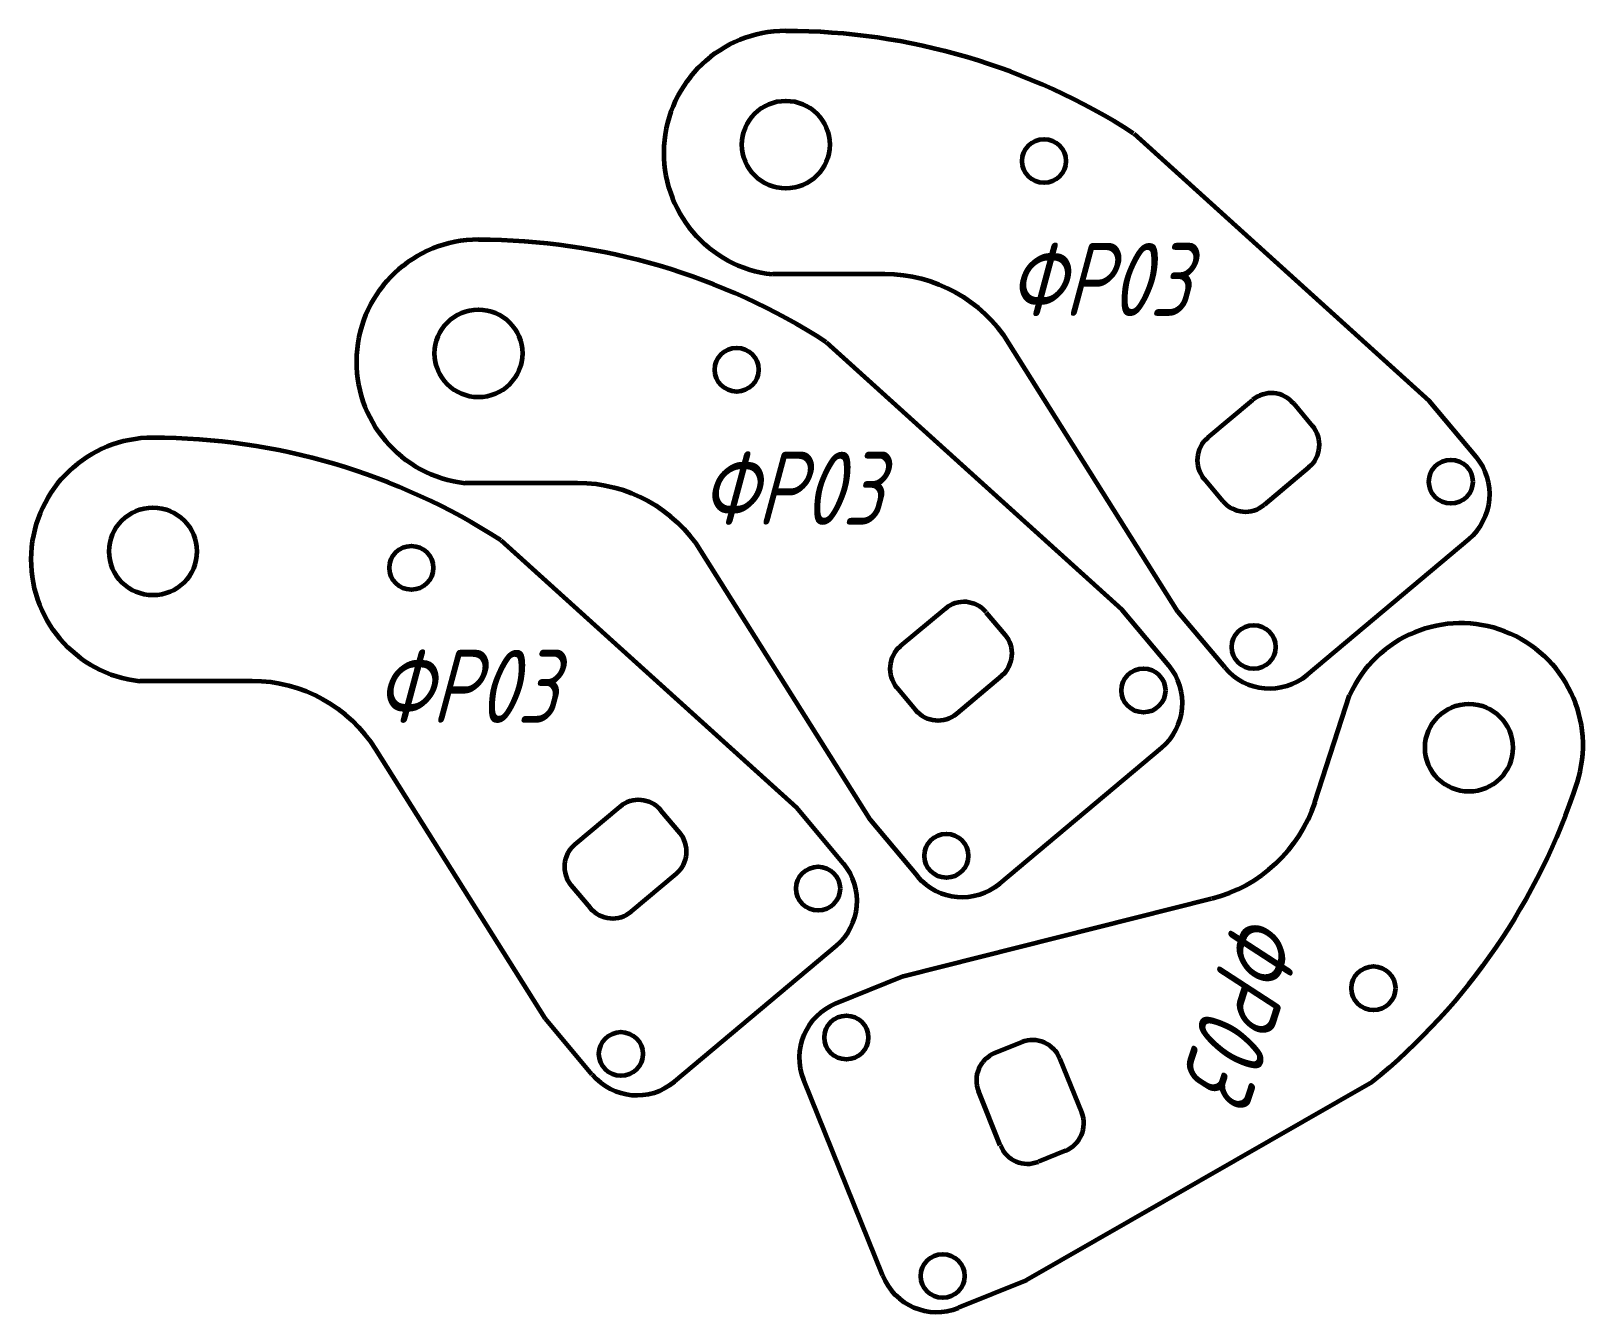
# Model space of a CAD drawing. Header units: millimetres. Extents: x -31 to 76, y -66 to 22.
import ezdxf

# ---------------------------------------------------------------- set-up
doc = ezdxf.new("R2010")
doc.units = ezdxf.units.MM
doc.linetypes.add('K5LT_BASIC', pattern=[0])
doc.styles.add('KTEXTSTYLE', font='GOST_AU.SHX', dxfattribs={"width": 0.96, "height": 5})

msp = doc.modelspace()

# ---------------------------------------------------------------- linework, layer by layer
at = {"color": 150, "linetype": 'K5LT_BASIC', "lineweight": 60, "true_color": 0x0080ff}
for p, q in [((44.81, 15.05), (65.02, -3.24)), ((27.79, 5.41), (20.12, 5.41)), ((23.79, 0.77), (43.99, -17.52)), ((47.82, -17.67), (36.26, 0.73)), ((49.87, -5.76), (52.94, -3.19)), ((55.76, -3.44), (57.04, -4.97)), ((65.02, -3.24), (68.23, -7.07)), ((56.8, -7.79), (53.73, -10.36)), ((6.77, -8.87), (-0.91, -8.87)), ((50.91, -10.11), (49.63, -8.58)), ((67.74, -12.71), (56.67, -21.99)), ((1.53, -12.77), (21.74, -31.07)), ((26.8, -31.94), (15.24, -13.55)), ((28.85, -20.04), (31.92, -17.47)), ((34.73, -17.72), (36.02, -19.25)), ((43.99, -17.52), (47.21, -21.35)), ((51.04, -21.5), (47.82, -17.67)), ((35.77, -22.07), (32.71, -24.64)), ((-15.48, -22.42), (-23.16, -22.42)), ((29.89, -24.39), (28.61, -22.86)), ((57.21, -30.69), (59.58, -23.38)), ((4.55, -45.49), (-7.02, -27.09)), ((46.71, -26.98), (35.65, -36.27)), ((6.6, -33.59), (9.66, -31.02)), ((12.48, -31.26), (13.76, -32.8)), ((21.74, -31.07), (24.95, -34.9)), ((30.02, -35.77), (26.8, -31.94)), ((13.52, -35.61), (10.45, -38.18)), ((7.64, -37.94), (6.35, -36.41)), ((29.07, -42.61), (50.14, -37.29)), ((24.46, -40.53), (13.4, -49.81)), ((24.44, -44.48), (29.07, -42.61)), ((7.76, -49.32), (4.55, -45.49)), ((35.3, -47.88), (37.16, -47.13)), ((39.76, -48.23), (41.26, -51.94)), ((27.64, -63.07), (22.23, -49.69)), ((61.12, -49.85), (37.48, -63.41)), ((35.69, -54.19), (34.2, -50.48)), ((40.15, -54.54), (38.3, -55.29)), ((37.48, -63.41), (32.84, -65.28))]:
    msp.add_line(p, q, dxfattribs=at)
for centre, radius in [((21.02, 14.28), 3), ((38.68, 13.16), 1.5), ((0, 0), 3), ((17.66, -1.12), 1.5), ((66.5, -8.78), 1.5), ((-22.26, -13.55), 3), ((-4.59, -14.67), 1.5), ((53.02, -20.09), 1.5), ((45.48, -23.06), 1.5), ((67.74, -26.98), 3), ((32, -34.37), 1.5), ((23.23, -36.61), 1.5), ((61.21, -43.43), 1.5), ((25.16, -46.8), 1.5), ((9.74, -47.92), 1.5), ((31.75, -63.12), 1.5)]:
    msp.add_circle(centre, radius, dxfattribs=at)
for centre, radius, start, end in [((21.02, 13.71), 8.35, 90, 263.771), ((21.02, -21.87), 43.92, 57.2063, 90), ((0, -0.57), 8.35, 90, 263.771), ((0, -36.15), 43.92, 57.2063, 90), ((27.79, -4.59), 10, 32.1553, 90), ((54.22, -4.72), 2, 40, 130), ((55.51, -6.26), 2, 310, 40), ((-22.26, -14.12), 8.35, 90, 263.771), ((-22.26, -49.7), 43.92, 57.2063, 90), ((51.16, -7.3), 2, 130, 220), ((65.16, -9.64), 4, 310, 40), ((6.77, -18.87), 10, 32.1553, 90), ((52.45, -8.83), 2, 220, 310), ((33.2, -19), 2, 40, 130), ((67.19, -26.81), 8.35, 342, 155.771), ((30.14, -21.57), 2, 130, 220), ((34.49, -20.53), 2, 310, 40), ((44.14, -23.92), 4, 310, 40), ((54.1, -18.92), 4, 220, 310), ((-15.48, -32.42), 10, 32.1553, 90), ((31.42, -23.11), 2, 220, 310), ((33.36, -15.81), 43.92, 309.2063, 342), ((10.95, -32.55), 2, 40, 130), ((47.7, -27.6), 10, 284.1553, 342), ((12.23, -34.08), 2, 310, 40), ((7.88, -35.12), 2, 130, 220), ((21.89, -37.47), 4, 310, 40), ((33.08, -33.2), 4, 220, 310), ((9.17, -36.65), 2, 220, 310), ((25.94, -48.19), 4, 112, 202), ((37.9, -48.98), 2, 22, 112), ((36.05, -49.73), 2, 112, 202), ((10.83, -46.75), 4, 220, 310), ((39.4, -52.69), 2, 292, 22), ((37.55, -53.44), 2, 202, 292), ((31.34, -61.58), 4, 202, 292)]:
    msp.add_arc(centre, radius, start, end, dxfattribs=at)

# ---------------------------------------------------------------- texts
at = {"color": 7, "char_height": 5, "attachment_point": 1, "style": 'KTEXTSTYLE'}
for insert in [(36.18, 7.55), (15.16, -6.73), (-7.09, -20.28)]:
    msp.add_mtext('\\H3.5;\\W0.965;\\Q15;\\Q15;\\H5.00;ФР03', dxfattribs=dict(at, insert=insert))
at = {"color": 7, "insert": (56.65, -39.32), "char_height": 5, "attachment_point": 1, "rotation": 252, "style": 'KTEXTSTYLE'}
msp.add_mtext('\\H3.5;\\W0.965;\\Q15;\\Q15;\\H5.00;ФР03', dxfattribs=at)

doc.saveas('drawing.dxf')
